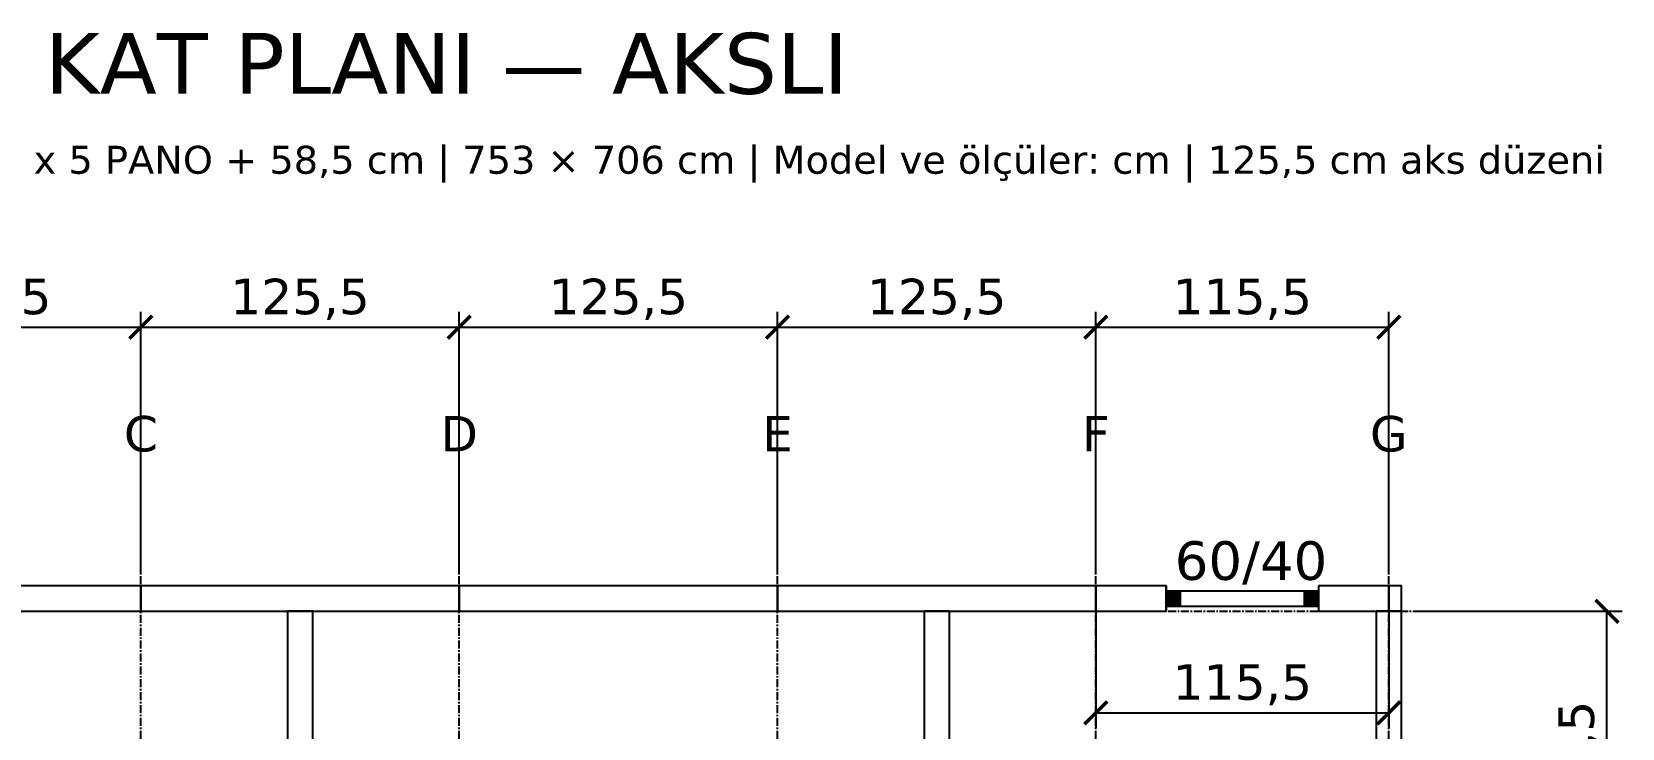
# Model space of a CAD drawing. Header units: centimetres. Extents: x -135 to 4099, y -1210 to 1044.
# Drawn here: x 213 to 840, y 650 to 924 of the extents above; entities that cross this region are included whole.
import ezdxf
from ezdxf.enums import TextEntityAlignment as Align

# ---------------------------------------------------------------- set-up
doc = ezdxf.new("R2010")
doc.units = ezdxf.units.CM
doc.linetypes.add('CENTER', pattern=[5.08, 3.175, -0.635, 0.635, -0.635])
for name, color, linetype in [('AKS', 4, 'CENTER'), ('AKS_YAZI', 4, 'Continuous'), ('DIS_DUVAR_100', 30, 'Continuous'), ('IC_DUVAR_100', 30, 'Continuous'), ('KOSE_PROFIL_100', 8, 'Continuous'), ('ODA_ADLARI', 7, 'Continuous'), ('OLCULER', 7, 'Continuous'), ('OZEL_PANEL_OLCU_CM', 3, 'Continuous'), ('PENCERE', 10, 'Continuous')]:
    doc.layers.add(name, color=color, linetype=linetype)
doc.styles.add('PORTMAN', font='DejaVuSans.ttf')
doc.styles.get("Standard").update_dxf_attribs({"font": 'DejaVuSans.ttf'})
doc.dimstyles.new('PORTMAN', dxfattribs={"dimtxt": 14, "dimasz": 9, "dimexe": 6, "dimexo": 5, "dimgap": 4, "dimtad": 1, "dimtxsty": 'PORTMAN', "dimblk": 'ARCHTICK', "dimcen": 2.5, "dimazin": 3, "dimtfac": 0.5, "dimtmove": 2, "dimatfit": 3})

# ---------------------------------------------------------------- blocks, each defined once
blk = doc.blocks.new('BOM_D01_1255p0_DIS_DOLU')
blk.add_lwpolyline([(0, 0), (10, 0), (10, 125.5), (0, 125.5)], close=True)
blk = doc.blocks.new('kaynak-pencere-6040')
at = {"layer": 'PENCERE', "color": 1}
for p, q in [((53375.86, 7992.28), (53385.86, 7992.28)), ((53377.86, 7932.28), (53377.86, 7992.28)), ((53383.86, 7932.28), (53383.86, 7992.28)), ((53375.86, 7932.28), (53385.86, 7932.28))]:
    blk.add_line(p, q, dxfattribs=at)
for points in [[(53377.86, 7992.28), (53377.86, 7986.28), (53383.86, 7992.28), (53383.86, 7986.28)], [(53377.86, 7932.28), (53377.86, 7938.28), (53383.86, 7932.28), (53383.86, 7938.28)]]:
    blk.add_solid(points, dxfattribs=at)
at = {"layer": 'PENCERE', "color": 0, "lineweight": 25}
blk.add_text('60/40', height=15.217, rotation=90, dxfattribs=at).set_placement((53373.47, 7935.61))
blk = doc.blocks.new('BOM_P03_PENCERE_600x400')
at = {"layer": 'PENCERE'}
blk.add_blockref('kaynak-pencere-6040', (0, 0), dxfattribs=at)
blk = doc.blocks.new('BOM_D09_1155p0_DIS_P03')
for points in [[(0, 87.75), (10, 87.75), (10, 115.5), (0, 115.5)], [(0, 0), (10, 0), (10, 27.75), (0, 27.75)]]:
    blk.add_lwpolyline(points, close=True)
at = {"layer": 'PENCERE'}
blk.add_blockref('BOM_P03_PENCERE_600x400', (-53375.862, -7904.528), dxfattribs=at)
blk = doc.blocks.new('BOM_I15_1255p0_IC_DOLU')
blk.add_lwpolyline([(0, 0), (10, 0), (10, 125.5), (0, 125.5)], close=True)
blk = doc.blocks.new('BOM_B02_DIS_KOSE_50x100')
blk.add_lwpolyline([(0, 0), (5, 0), (5, 10), (0, 10)], close=True)
blk = doc.blocks.new('_ARCHTICK')
at = {"color": 0, "linetype": 'BYBLOCK', "const_width": 0.15}
blk.add_lwpolyline([(-0.5, -0.5), (0.5, 0.5)], dxfattribs=at)

msp = doc.modelspace()

# ---------------------------------------------------------------- linework, layer by layer
at = {"layer": 'AKS'}
for p, q in [((256, -35), (256, 747)), ((381.5, -35), (381.5, 747)), ((507, -35), (507, 747)), ((632.5, -35), (632.5, 747)), ((748, -35), (748, 747)), ((-35, 696), (788, 696))]:
    msp.add_line(p, q, dxfattribs=at)

# ---------------------------------------------------------------- block references
at = {"layer": 'DIS_DUVAR_100', "rotation": 270}
for name, p in [('BOM_D09_1155p0_DIS_P03', (632.5, 706)), ('BOM_D01_1255p0_DIS_DOLU', (130.5, 706)), ('BOM_D01_1255p0_DIS_DOLU', (256, 706)), ('BOM_D01_1255p0_DIS_DOLU', (381.5, 706)), ('BOM_D01_1255p0_DIS_DOLU', (507, 706))]:
    msp.add_blockref(name, p, dxfattribs=at)
at = {"layer": 'DIS_DUVAR_100'}
msp.add_blockref('BOM_D01_1255p0_DIS_DOLU', (743, 570.5), dxfattribs=at)
at = {"layer": 'IC_DUVAR_100'}
for p in [(313.75, 570.5), (564.75, 570.5)]:
    msp.add_blockref('BOM_I15_1255p0_IC_DOLU', p, dxfattribs=at)
at = {"layer": 'KOSE_PROFIL_100'}
msp.add_blockref('BOM_B02_DIS_KOSE_50x100', (748, 696), dxfattribs=at)

# ---------------------------------------------------------------- texts
at = {"layer": 'AKS_YAZI', "style": 'PORTMAN'}
for s, p in [('C', (256, 766)), ('D', (381.5, 766)), ('E', (507, 766)), ('F', (632.5, 766)), ('G', (748, 766))]:
    msp.add_text(s, height=14, dxfattribs=at).set_placement(p, align=Align.MIDDLE_CENTER)
at = {"layer": 'ODA_ADLARI', "style": 'PORTMAN'}
for s, height, p in [('KAT PLANI — AKSLI', 24, (376.5, 912)), ('CK-01 zemin kat | 5 PANO + 115,5 cm x 5 PANO + 58,5 cm | 753 × 706 cm | Model ve ölçüler: cm | 125,5 cm aks düzeni', 11, (376.5, 874))]:
    msp.add_text(s, height=height, dxfattribs=at).set_placement(p, align=Align.MIDDLE_CENTER)

# ---------------------------------------------------------------- dimensions: what is measured, and where the dimension line sits
at = {"layer": 'OLCULER'}
for base, p1, p2 in [((130.5, 808), (130.5, 706), (256, 706)), ((256, 808), (256, 706), (381.5, 706)), ((381.5, 808), (381.5, 706), (507, 706)), ((507, 808), (507, 706), (632.5, 706)), ((632.5, 808), (632.5, 706), (748, 706))]:
    msp.add_linear_dim(base=base, p1=p1, p2=p2, dimstyle='PORTMAN', override={"dimtxt": 14, "dimasz": 9, "dimexe": 6, "dimexo": 5, "dimdec": 2, "dimzin": 8, "dimdsep": 44}, dxfattribs=at).render()
msp.add_linear_dim(base=(834, 570.5), p1=(753, 570.5), p2=(753, 696), angle=90, dimstyle='PORTMAN', override={"dimtxt": 14, "dimasz": 9, "dimexe": 6, "dimexo": 5, "dimdec": 2, "dimzin": 8, "dimdsep": 44}, dxfattribs=at).render()
at = {"layer": 'OZEL_PANEL_OLCU_CM'}
msp.add_linear_dim(base=(632.5, 656), p1=(632.5, 706), p2=(748, 706), dimstyle='PORTMAN', override={"dimtxt": 14, "dimasz": 9, "dimexe": 6, "dimexo": 5, "dimdec": 2, "dimzin": 8, "dimdsep": 44}, dxfattribs=at).render()

doc.saveas('drawing.dxf')
